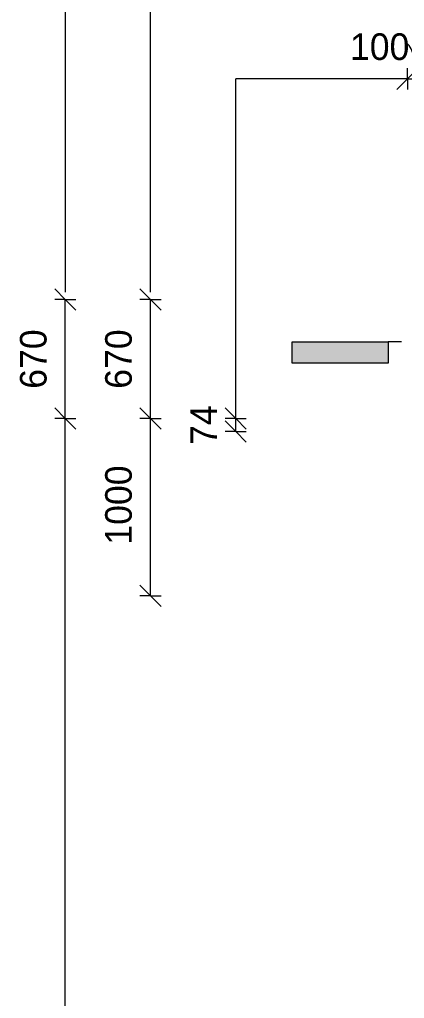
# Model space of a CAD drawing. Header units: millimetres. Extents: x -11071 to 5500, y -2575 to 13230.
# Drawn here: x -7231 to -5062, y 4433 to 9946 of the extents above; entities that cross this region are included whole.
import ezdxf

# ---------------------------------------------------------------- set-up
doc = ezdxf.new("R2010")
doc.units = ezdxf.units.MM
for name, color, linetype, lineweight in [('A-ANNO-DIMS', 211, 'Continuous', 9), ('A-ANNO-DIMS-60', 211, 'Continuous', 9), ('A-DETL-MBND', 5, 'Continuous', 18), ('G-ANNO-SYMB', 111, 'Continuous', 9)]:
    doc.layers.add(name, color=color, linetype=linetype, lineweight=lineweight)
doc.styles.add('Nirmala UI Semilight', font='NirmalaS.ttf', dxfattribs={"height": 150})
doc.dimstyles.new('Arrow_Filled_-_2_5_NI_UI_1', dxfattribs={"dimscale": 304.8, "dimtxt": 157.104592, "dimasz": 0.393701, "dimexe": 0.19685, "dimexo": 0.0625, "dimgap": 0.19685, "dimtad": 1, "dimdec": 4, "dimzin": 0, "dimdsep": 46, "dimtxsty": 'Nirmala UI Semilight', "dimblk1": 'OBLIQUE', "dimblk2": 'OBLIQUE', "dimsah": 1, "dimcen": 0.09, "dimazin": 0, "dimtfac": 1, "dimtdec": 4, "dimtix": 1, "dimtmove": 0, "dimatfit": 3, "dimfxl": 0.19685, "dimfxlon": 1, "dimtvp": 1, "dimtolj": 1, "dimtzin": 0, "dimarcsym": 2})
doc.dimstyles.new('Arrow_Filled_-_2_5_NI_UI_2', dxfattribs={"dimscale": 304.8, "dimtxt": 157.104592, "dimasz": 0.393701, "dimexe": 0.19685, "dimexo": 0.0625, "dimgap": 0.19685, "dimtad": 1, "dimdec": 4, "dimzin": 0, "dimdsep": 46, "dimtxsty": 'Nirmala UI Semilight', "dimblk1": 'OBLIQUE', "dimblk2": 'OBLIQUE', "dimsah": 1, "dimcen": 0.09, "dimazin": 0, "dimtfac": 1, "dimtdec": 4, "dimtix": 1, "dimtmove": 1, "dimatfit": 3, "dimfxl": 0.19685, "dimfxlon": 1, "dimtvp": 1, "dimtolj": 1, "dimtzin": 0, "dimarcsym": 2})

# ---------------------------------------------------------------- blocks, each defined once
blk = doc.blocks.new('DIMBLOCK9-Elevation Front')
at = {"layer": 'A-ANNO-DIMS-60'}
for p, q in [((-5045.4, 9612.5), (-4985.4, 9672.5)), ((-5045.4, 9612.5), (-5045.4, 9672.5)), ((-4945.4, 9612.5), (-4885.4, 9672.5)), ((-4945.4, 9612.5), (-4945.4, 9672.5)), ((-5045.4, 9612.5), (-5105.4, 9552.5)), ((-5045.4, 9612.5), (-4945.4, 9612.5)), ((-5045.4, 9612.5), (-5045.4, 9552.5)), ((-4945.4, 9612.5), (-5005.4, 9552.5)), ((-4945.4, 9612.5), (-4945.4, 9552.5))]:
    blk.add_line(p, q, dxfattribs=at)
blk.add_ellipse((-5060.8, 9612.5), major_axis=(0, 202.8), ratio=0.322442, start_param=4.712389, end_param=6.283185, dxfattribs=at)
at = {"layer": 'A-ANNO-DIMS-60', "color": 0, "insert": (-5369.3, 9868.2), "char_height": 150, "width": 370.196, "attachment_point": 1, "line_spacing_factor": 1.142579, "style": 'Nirmala UI Semilight'}
blk.add_mtext('100', dxfattribs=at)
blk = doc.blocks.new('_Oblique')
at = {"color": 0, "linetype": 'ByBlock', "lineweight": -2}
blk.add_line((-0.5, -0.5), (0.5, 0.5), dxfattribs=at)
blk = doc.blocks.new('DIMBLOCK28-Elevation Front')
at = {"layer": 'A-ANNO-DIMS-60'}
for p, q in [((-6013.4, 7700), (-6073.4, 7760)), ((-6013.4, 7700), (-6073.4, 7700)), ((-6013.4, 7626), (-6073.4, 7686)), ((-6013.4, 7626), (-6013.4, 7700)), ((-6013.4, 7700), (-5953.4, 7640)), ((-6013.4, 7700), (-5953.4, 7700)), ((-6013.4, 7626), (-6073.4, 7626)), ((-6013.4, 7626), (-5953.4, 7566)), ((-6013.4, 7626), (-5953.4, 7626))]:
    blk.add_line(p, q, dxfattribs=at)
at = {"layer": 'A-ANNO-DIMS-60', "color": 0, "insert": (-6269.1, 7550.2), "char_height": 150, "width": 270.791, "attachment_point": 1, "rotation": 90, "line_spacing_factor": 1.142579, "style": 'Nirmala UI Semilight'}
blk.add_mtext('74', dxfattribs=at)
blk = doc.blocks.new('DIMBLOCK29-Elevation Front')
at = {"layer": 'A-ANNO-DIMS-60'}
for p, q in [((-6493.4, 7700), (-6553.4, 7760)), ((-6493.4, 7700), (-6553.4, 7700)), ((-6493.4, 6700), (-6493.4, 7700)), ((-6493.4, 7700), (-6433.4, 7640)), ((-6493.4, 7700), (-6433.4, 7700)), ((-6493.4, 6700), (-6553.4, 6760)), ((-6493.4, 6700), (-6553.4, 6700)), ((-6493.4, 6700), (-6433.4, 6640)), ((-6493.4, 6700), (-6433.4, 6700))]:
    blk.add_line(p, q, dxfattribs=at)
at = {"layer": 'A-ANNO-DIMS-60', "color": 0, "insert": (-6749.1, 6988.6), "char_height": 150, "width": 507.305, "attachment_point": 1, "rotation": 90, "line_spacing_factor": 1.142579, "style": 'Nirmala UI Semilight'}
blk.add_mtext('1000', dxfattribs=at)
blk = doc.blocks.new('DIMBLOCK30-Elevation Front')
at = {"layer": 'A-ANNO-DIMS-60'}
for p, q in [((-6493.4, 8370), (-6553.4, 8430)), ((-6493.4, 8370), (-6553.4, 8370)), ((-6493.4, 7700), (-6493.4, 8370)), ((-6493.4, 8370), (-6433.4, 8310)), ((-6493.4, 8370), (-6433.4, 8370)), ((-6493.4, 7700), (-6553.4, 7760)), ((-6493.4, 7700), (-6553.4, 7700)), ((-6493.4, 7700), (-6433.4, 7640)), ((-6493.4, 7700), (-6433.4, 7700))]:
    blk.add_line(p, q, dxfattribs=at)
at = {"layer": 'A-ANNO-DIMS-60', "color": 0, "insert": (-6749.1, 7866.5), "char_height": 150, "width": 404.473, "attachment_point": 1, "rotation": 90, "line_spacing_factor": 1.142579, "style": 'Nirmala UI Semilight'}
blk.add_mtext('670', dxfattribs=at)
blk = doc.blocks.new('DIMBLOCK32-Elevation Front')
at = {"layer": 'A-ANNO-DIMS-60'}
for p, q in [((-6973.4, 7700), (-7033.4, 7760)), ((-6973.4, 7700), (-7033.4, 7700)), ((-6973.4, -1365), (-6973.4, 7700)), ((-6973.4, 7700), (-6913.4, 7640)), ((-6973.4, 7700), (-6913.4, 7700)), ((-6973.4, -1365), (-7033.4, -1305)), ((-6973.4, -1365), (-7033.4, -1365)), ((-6973.4, -1365), (-6913.4, -1425)), ((-6973.4, -1365), (-6913.4, -1365))]:
    blk.add_line(p, q, dxfattribs=at)
at = {"layer": 'A-ANNO-DIMS-60', "color": 0, "insert": (-7229.1, 2939), "char_height": 150, "width": 548.438, "attachment_point": 1, "rotation": 90, "line_spacing_factor": 1.142579, "style": 'Nirmala UI Semilight'}
blk.add_mtext('9065', dxfattribs=at)
blk = doc.blocks.new('DIMBLOCK33-Elevation Front')
at = {"layer": 'A-ANNO-DIMS-60'}
for p, q in [((-6973.4, 8370), (-7033.4, 8430)), ((-6973.4, 8370), (-7033.4, 8370)), ((-6973.4, 7700), (-6973.4, 8370)), ((-6973.4, 8370), (-6913.4, 8310)), ((-6973.4, 8370), (-6913.4, 8370)), ((-6973.4, 7700), (-7033.4, 7760)), ((-6973.4, 7700), (-7033.4, 7700)), ((-6973.4, 7700), (-6913.4, 7640)), ((-6973.4, 7700), (-6913.4, 7700))]:
    blk.add_line(p, q, dxfattribs=at)
at = {"layer": 'A-ANNO-DIMS-60', "color": 0, "insert": (-7229.1, 7866.5), "char_height": 150, "width": 404.473, "attachment_point": 1, "rotation": 90, "line_spacing_factor": 1.142579, "style": 'Nirmala UI Semilight'}
blk.add_mtext('670', dxfattribs=at)
blk = doc.blocks.new('Detail View - M_Section Tail - Filled Horizontal-14034-Elevation Front')
at = {"layer": 'G-ANNO-SYMB'}
blk.add_hatch(color=256, dxfattribs=at).paths.add_polyline_path([(-5154.5, -508.3), (-5154.5, -388.3), (-5694.5, -388.3), (-5694.5, -508.3)])
for p, q in [((-5694.5, -508.3), (-5694.5, -388.3)), ((-5694.5, -388.3), (-5154.5, -388.3)), ((-5154.5, -388.3), (-5154.5, -508.3)), ((-5154.5, -508.3), (-5694.5, -508.3))]:
    blk.add_line(p, q, dxfattribs=at)

msp = doc.modelspace()

# ---------------------------------------------------------------- linework, layer by layer
at = {"layer": 'A-DETL-MBND'}
for p, q in [((-6973.36887, 8410), (-6973.36887, 10092.46426)), ((-6493.36887, 8410), (-6493.36887, 10092.46426)), ((-6013.36887, 7700), (-6013.36887, 9612.46426)), ((-5045.4305, 9612.46426), (-6013.36887, 9612.46426))]:
    msp.add_line(p, q, dxfattribs=at)
at = {"layer": 'G-ANNO-SYMB'}
msp.add_line((-5079.36454, 8131.72422), (-5154.51039, 8131.72422), dxfattribs=at)

# ---------------------------------------------------------------- block references
msp.add_blockref('Detail View - M_Section Tail - Filled Horizontal-14034-Elevation Front', (0, 8520), dxfattribs=at)

# ---------------------------------------------------------------- dimensions: what is measured, and where the dimension line sits
at = {"layer": 'A-ANNO-DIMS'}
dim = msp.add_linear_dim(base=(-4945.4305, 9612.46426), p1=(-5045.4305, 9552.46426), p2=(-4945.4305, 9552.46426), dimstyle='Arrow_Filled_-_2_5_NI_UI_2', override={"dimpost": '<>', "dimfxl": 100}, dxfattribs=at)
dim.commit()
dim.dimension.update_dxf_attribs({"geometry": 'DIMBLOCK9-Elevation Front', "text_midpoint": (-5184.22754, 9768.16742), "dimtype": 160})
for base, p1, p2, override, picture, middle in [((-6973.36887, 8370), (-6913.36887, 7700), (-6913.36887, 8370), {"dimpost": '<>', "dimfxl": 670}, 'DIMBLOCK33-Elevation Front', (-7110.93163, 8035)), ((-6493.36887, 8370), (-6433.36887, 7700), (-6433.36887, 8370), {"dimpost": '<>', "dimfxl": 670}, 'DIMBLOCK30-Elevation Front', (-6630.93163, 8035)), ((-6013.36887, 7700), (-5953.36887, 7626), (-5953.36887, 7700), {"dimpost": '<>', "dimfxl": 74}, 'DIMBLOCK28-Elevation Front', (-6148.36887, 7663)), ((-6973.36887, 7700), (-6913.36887, -1365), (-6913.36887, 7700), {"dimpost": '<>', "dimfxl": 9065}, 'DIMBLOCK32-Elevation Front', (-7110.93163, 3167.5)), ((-6493.36887, 7700), (-6433.36887, 6700), (-6433.36887, 7700), {"dimpost": '<>', "dimfxl": 1000}, 'DIMBLOCK29-Elevation Front', (-6631.29774, 7200))]:
    dim = msp.add_linear_dim(base=base, p1=p1, p2=p2, angle=90, dimstyle='Arrow_Filled_-_2_5_NI_UI_1', override=override, dxfattribs=at)
    dim.commit()
    dim.dimension.update_dxf_attribs({"geometry": picture, "text_midpoint": middle})

doc.saveas('drawing.dxf')
